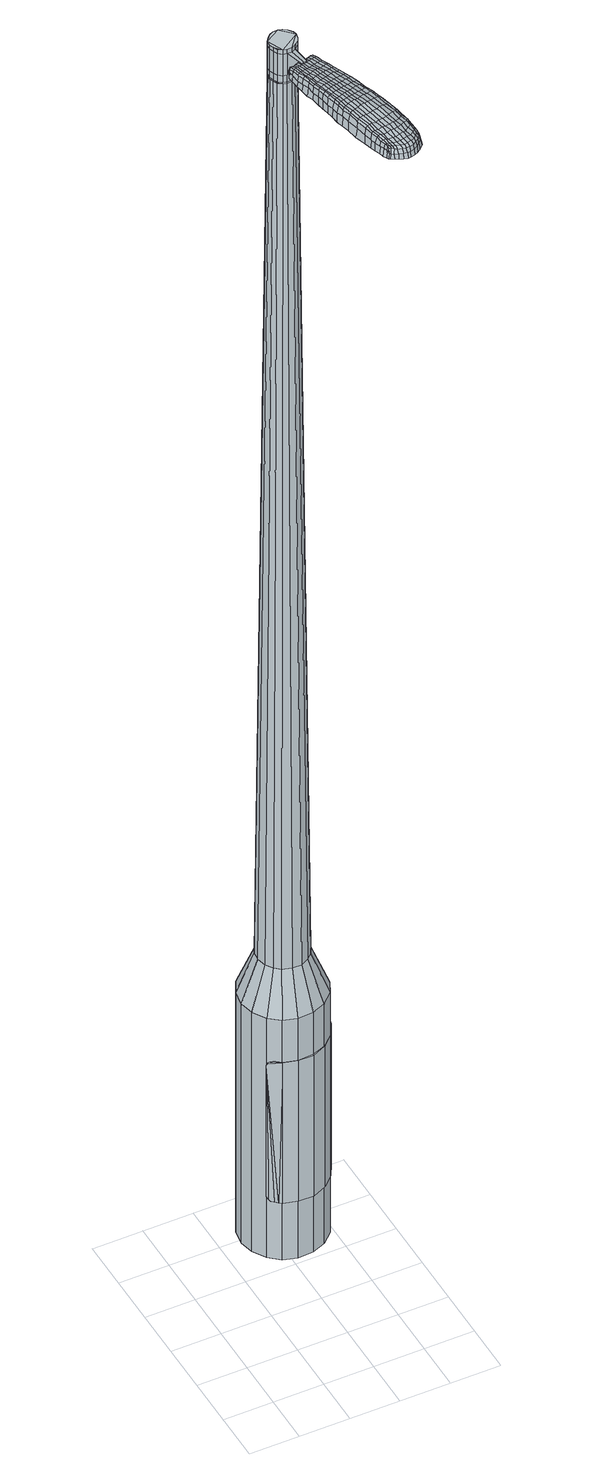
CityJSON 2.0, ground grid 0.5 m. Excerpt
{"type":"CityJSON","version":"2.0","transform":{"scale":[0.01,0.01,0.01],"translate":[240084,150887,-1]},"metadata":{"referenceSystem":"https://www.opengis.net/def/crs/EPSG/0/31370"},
"CityObjects":{
"object1":{"type":"GenericCityObject","attributes":{"cluster":831,"mean_distance_to_centroid":0.199,"new_centroid_x":240085.1,"new_centroid_y":150888.99,"mean_distance_to_camera":5.12,"H1":41.56,"H2":15.5,"Z_final":111.95,"cluster2":-1,"proj_x":240078.61,"proj_y":150890.41,"id_line":88911,"bearing_l":12.31,"distance":6.65,"orientation":"right","G_obj":282.31},"geometry":[{"type":"MultiSurface","lod":"2","boundaries":[[[0,1,2,3]],[[1,4,5,2]],[[4,6,7,5]],[[6,8,9,7]],[[8,10,11,9]],[[10,12,13,11]],[[12,14,15,13]],[[14,16,17,15]],[[16,18,19,17]],[[18,20,21,19]],[[20,22,23,21]],[[22,24,25,23]],[[24,26,27,25]],[[26,28,29,27]],[[28,30,31,29]],[[30,32,33,31]],[[32,34,35,33]],[[34,0,3,35]],[[36,37,38,39]],[[38,40,41,42]],[[41,43,42]],[[42,44,45,46]],[[45,47,46]],[[46,48,49,50]],[[49,51,50]],[[42,46,50,38]],[[50,52,39,38]],[[53,36,39]],[[2,5,7,35]],[[7,9,11,15]],[[11,13,15]],[[15,17,19,23]],[[19,21,23]],[[23,25,27,31]],[[27,29,31]],[[15,23,31,7]],[[31,33,35,7]],[[3,2,35]],[[1,0,54,55]],[[0,34,56,54]],[[34,32,57,56]],[[32,30,58,57]],[[30,28,59,58]],[[28,26,60,59]],[[26,24,61,60]],[[24,22,62,61]],[[22,20,63,62]],[[20,18,64,63]],[[18,16,65,64]],[[16,14,66,65]],[[14,12,67,66]],[[12,10,68,67]],[[10,8,69,68]],[[8,6,70,69]],[[6,4,71,70]],[[4,1,55,71]],[[55,54,72,73]],[[54,56,74,72]],[[56,57,75,74]],[[57,58,76,75]],[[58,59,77,76]],[[59,60,78,77]],[[60,61,79,78]],[[61,62,80,79]],[[62,63,81,80]],[[63,64,82,81]],[[64,65,83,82]],[[65,66,84,83]],[[66,67,85,84]],[[67,68,86,85]],[[68,69,87,86]],[[69,70,88,87]],[[70,71,89,88]],[[71,55,73,89]],[[72,90,91,73]],[[74,92,90,72]],[[93,94,92,74]],[[95,96,94,93]],[[97,98,96,95]],[[99,100,98,97]],[[79,101,100,99]],[[102,103,101,79]],[[81,104,103,102]],[[82,105,104,81]],[[83,106,105,82]],[[84,107,106,83]],[[108,109,107,84]],[[86,110,109,108]],[[87,111,110,86]],[[112,113,111,87]],[[114,115,113,112]],[[73,91,115,114]],[[116,117,118,119]],[[120,116,119,121]],[[122,120,121,123]],[[124,122,123,125]],[[126,124,125,127]],[[128,126,127,129]],[[130,128,129,131]],[[132,130,131,133]],[[134,132,133,135]],[[136,134,135,137]],[[138,136,137,139]],[[140,138,139,141]],[[142,140,141,143]],[[144,142,143,145]],[[146,144,145,147]],[[148,146,147,149]],[[75,93,74]],[[75,76,95,93]],[[76,77,97,95]],[[77,78,99,97]],[[78,79,99]],[[80,102,79]],[[80,81,102]],[[85,108,84]],[[85,86,108]],[[88,112,87]],[[88,89,114,112]],[[89,73,114]],[[150,115,91]],[[150,151,113,115]],[[151,111,113]],[[152,109,110]],[[152,107,109]],[[153,103,104]],[[153,101,103]],[[154,100,101]],[[154,155,98,100]],[[155,156,96,98]],[[156,157,94,96]],[[157,92,94]],[[39,52,148,158]],[[91,90,159,149]],[[53,39,158,117]],[[90,92,118,159]],[[36,53,117,116]],[[92,157,119,118]],[[37,36,116,120]],[[157,156,121,119]],[[38,37,120,122]],[[156,155,123,121]],[[40,38,122,124]],[[155,154,125,123]],[[41,40,124,126]],[[154,101,127,125]],[[43,41,126,128]],[[101,153,129,127]],[[42,43,128,130]],[[153,104,131,129]],[[44,42,130,132]],[[104,105,133,131]],[[45,44,132,134]],[[105,106,135,133]],[[47,45,134,136]],[[106,107,137,135]],[[46,47,136,138]],[[107,152,139,137]],[[48,46,138,140]],[[152,110,141,139]],[[49,48,140,142]],[[110,111,143,141]],[[51,49,142,144]],[[111,151,145,143]],[[50,51,144,146]],[[151,150,147,145]],[[52,50,146,148]],[[150,91,149,147]],[[148,149,160,161]],[[149,159,162,160]],[[159,118,163,162]],[[118,117,164,163]],[[117,158,165,164]],[[158,148,161,165]],[[166,167,168,169]],[[170,166,169,171]],[[166,170,172,173]],[[167,166,173,174]],[[175,176,177,178]],[[179,175,178,180]],[[175,179,181,182]],[[176,175,182,183]],[[184,185,186,187]],[[188,184,187,189]],[[184,188,190,191]],[[185,184,191,192]],[[193,194,195,196]],[[197,193,196,198]],[[193,197,199,200]],[[194,193,200,201]],[[202,203,204,205]],[[206,202,205,207]],[[202,206,208,209]],[[203,202,209,210]],[[211,212,213,214]],[[215,211,214,216]],[[211,215,217,218]],[[212,211,218,219]],[[220,221,222,223]],[[212,220,223,213]],[[220,212,219,224]],[[221,220,224,225]],[[226,227,228,229]],[[221,226,229,222]],[[226,221,225,230]],[[227,226,230,231]],[[232,170,171,233]],[[227,232,233,228]],[[232,227,231,234]],[[170,232,234,172]],[[235,236,237,238]],[[239,235,238,240]],[[235,239,241,242]],[[236,235,242,243]],[[244,245,246,247]],[[236,244,247,237]],[[244,236,243,248]],[[245,244,248,249]],[[250,251,252,253]],[[245,250,253,246]],[[250,245,249,254]],[[251,250,254,255]],[[256,257,258,259]],[[251,256,259,252]],[[256,251,255,260]],[[257,256,260,261]],[[262,167,174,263]],[[257,262,263,258]],[[262,257,261,264]],[[167,262,264,168]],[[265,266,267,268]],[[269,265,268,270]],[[265,269,271,272]],[[266,265,272,273]],[[274,275,276,277]],[[266,274,277,267]],[[274,266,273,278]],[[275,274,278,279]],[[280,281,282,283]],[[275,280,283,276]],[[280,275,279,284]],[[281,280,284,285]],[[286,179,180,287]],[[281,286,287,282]],[[286,281,285,288]],[[179,286,288,181]],[[289,290,291,292]],[[293,289,292,294]],[[289,293,295,296]],[[290,289,296,297]],[[298,299,300,301]],[[290,298,301,291]],[[298,290,297,302]],[[299,298,302,303]],[[304,305,306,307]],[[299,304,307,300]],[[304,299,303,308]],[[305,304,308,309]],[[310,311,312,313]],[[305,310,313,306]],[[310,305,309,314]],[[311,310,314,315]],[[316,176,183,317]],[[311,316,317,312]],[[316,311,315,318]],[[176,316,318,177]],[[319,205,204,320]],[[321,319,320,322]],[[319,321,323,324]],[[205,319,324,207]],[[325,321,322,326]],[[327,325,326,328]],[[325,327,329,330]],[[321,325,330,323]],[[331,327,328,332]],[[333,331,332,334]],[[331,333,335,336]],[[327,331,336,329]],[[337,333,334,338]],[[339,337,338,340]],[[337,339,341,342]],[[333,337,342,335]],[[343,339,340,344]],[[194,343,344,195]],[[343,194,201,345]],[[339,343,345,341]],[[346,347,192,191]],[[348,346,191,190]],[[346,348,349,350]],[[347,346,350,351]],[[352,353,351,350]],[[354,352,350,349]],[[352,354,355,356]],[[353,352,356,357]],[[358,359,357,356]],[[360,358,356,355]],[[358,360,361,362]],[[359,358,362,363]],[[364,365,363,362]],[[366,364,362,361]],[[364,366,199,197]],[[365,364,197,198]],[[367,368,369,370]],[[269,367,370,271]],[[367,269,270,371]],[[368,367,371,372]],[[373,188,189,374]],[[368,373,374,369]],[[373,368,372,375]],[[188,373,375,190]],[[376,377,378,379]],[[215,376,379,217]],[[376,215,216,380]],[[377,376,380,381]],[[382,383,384,385]],[[377,382,385,378]],[[382,377,381,386]],[[383,382,386,387]],[[388,185,192,389]],[[383,388,389,384]],[[388,383,387,390]],[[185,388,390,186]],[[391,392,393,394]],[[173,391,394,174]],[[391,173,172,395]],[[392,391,395,396]],[[397,398,399,400]],[[392,397,400,393]],[[397,392,396,401]],[[398,397,401,402]],[[403,196,195,404]],[[398,403,404,399]],[[403,398,402,405]],[[196,403,405,198]],[[406,407,408,409]],[[178,406,409,180]],[[406,178,177,410]],[[407,406,410,411]],[[412,200,199,413]],[[407,412,413,408]],[[412,407,411,414]],[[200,412,414,201]],[[415,416,417,418]],[[293,415,418,295]],[[415,293,294,419]],[[416,415,419,420]],[[421,206,207,422]],[[416,421,422,417]],[[421,416,420,423]],[[206,421,423,208]],[[424,425,426,427]],[[239,424,427,241]],[[424,239,240,428]],[[425,424,428,429]],[[430,431,432,433]],[[425,430,433,426]],[[430,425,429,434]],[[431,430,434,435]],[[436,203,210,437]],[[431,436,437,432]],[[436,431,435,438]],[[203,436,438,204]],[[439,440,429,428]],[[238,439,428,240]],[[439,238,237,441]],[[440,439,441,442]],[[443,444,435,434]],[[440,443,434,429]],[[443,440,442,445]],[[444,443,445,446]],[[447,320,204,438]],[[444,447,438,435]],[[447,444,446,448]],[[320,447,448,322]],[[449,450,451,452]],[[296,449,452,297]],[[449,296,295,418]],[[450,449,418,417]],[[453,324,323,454]],[[450,453,454,451]],[[453,450,417,422]],[[324,453,422,207]],[[455,456,442,441]],[[247,455,441,237]],[[455,247,246,457]],[[456,455,457,458]],[[459,460,446,445]],[[456,459,445,442]],[[459,456,458,461]],[[460,459,461,462]],[[463,326,322,448]],[[460,463,448,446]],[[463,460,462,464]],[[326,463,464,328]],[[465,466,467,468]],[[302,465,468,303]],[[465,302,297,452]],[[466,465,452,451]],[[469,330,329,470]],[[466,469,470,467]],[[469,466,451,454]],[[330,469,454,323]],[[471,472,458,457]],[[253,471,457,246]],[[471,253,252,473]],[[472,471,473,474]],[[475,476,462,461]],[[472,475,461,458]],[[475,472,474,477]],[[476,475,477,478]],[[479,332,328,464]],[[476,479,464,462]],[[479,476,478,480]],[[332,479,480,334]],[[481,482,483,484]],[[308,481,484,309]],[[481,308,303,468]],[[482,481,468,467]],[[485,336,335,486]],[[482,485,486,483]],[[485,482,467,470]],[[336,485,470,329]],[[487,488,474,473]],[[259,487,473,252]],[[487,259,258,489]],[[488,487,489,490]],[[491,492,478,477]],[[488,491,477,474]],[[491,488,490,493]],[[492,491,493,494]],[[495,338,334,480]],[[492,495,480,478]],[[495,492,494,496]],[[338,495,496,340]],[[497,498,499,500]],[[314,497,500,315]],[[497,314,309,484]],[[498,497,484,483]],[[501,342,341,502]],[[498,501,502,499]],[[501,498,483,486]],[[342,501,486,335]],[[503,504,490,489]],[[263,503,489,258]],[[503,263,174,394]],[[504,503,394,393]],[[505,506,494,493]],[[504,505,493,490]],[[505,504,393,400]],[[506,505,400,399]],[[507,344,340,496]],[[506,507,496,494]],[[507,506,399,404]],[[344,507,404,195]],[[508,509,411,410]],[[318,508,410,177]],[[508,318,315,500]],[[509,508,500,499]],[[510,345,201,414]],[[509,510,414,411]],[[510,509,499,502]],[[345,510,502,341]],[[511,512,372,371]],[[268,511,371,270]],[[511,268,267,513]],[[512,511,513,514]],[[515,348,190,375]],[[512,515,375,372]],[[515,512,514,516]],[[348,515,516,349]],[[517,518,519,520]],[[218,517,520,219]],[[517,218,217,379]],[[518,517,379,378]],[[521,522,523,524]],[[518,521,524,519]],[[521,518,378,385]],[[522,521,385,384]],[[525,347,351,526]],[[522,525,526,523]],[[525,522,384,389]],[[347,525,389,192]],[[527,528,514,513]],[[277,527,513,267]],[[527,277,276,529]],[[528,527,529,530]],[[531,354,349,516]],[[528,531,516,514]],[[531,528,530,532]],[[354,531,532,355]],[[533,534,535,536]],[[224,533,536,225]],[[533,224,219,520]],[[534,533,520,519]],[[537,538,539,540]],[[534,537,540,535]],[[537,534,519,524]],[[538,537,524,523]],[[541,353,357,542]],[[538,541,542,539]],[[541,538,523,526]],[[353,541,526,351]],[[543,544,530,529]],[[283,543,529,276]],[[543,283,282,545]],[[544,543,545,546]],[[547,360,355,532]],[[544,547,532,530]],[[547,544,546,548]],[[360,547,548,361]],[[549,550,551,552]],[[230,549,552,231]],[[549,230,225,536]],[[550,549,536,535]],[[553,554,555,556]],[[550,553,556,551]],[[553,550,535,540]],[[554,553,540,539]],[[557,359,363,558]],[[554,557,558,555]],[[557,554,539,542]],[[359,557,542,357]],[[559,560,546,545]],[[287,559,545,282]],[[559,287,180,409]],[[560,559,409,408]],[[561,366,361,548]],[[560,561,548,546]],[[561,560,408,413]],[[366,561,413,199]],[[562,563,396,395]],[[234,562,395,172]],[[562,234,231,552]],[[563,562,552,551]],[[564,565,402,401]],[[563,564,401,396]],[[564,563,551,556]],[[565,564,556,555]],[[566,365,198,405]],[[565,566,405,402]],[[566,565,555,558]],[[365,566,558,363]],[[567,568,569,570]],[[570,569,571,572]],[[573,571,569,574]],[[574,569,568,575]],[[576,577,578,579]],[[579,578,580,581]],[[582,580,578,583]],[[583,578,577,584]],[[585,586,587,588]],[[588,587,589,590]],[[591,589,587,592]],[[592,587,586,593]],[[594,595,596,597]],[[597,596,598,599]],[[600,598,596,601]],[[601,596,595,602]],[[603,604,605,606]],[[606,605,607,608]],[[609,607,605,610]],[[610,605,604,611]],[[612,613,614,615]],[[615,614,616,617]],[[618,616,614,619]],[[619,614,613,620]],[[621,622,623,624]],[[624,623,613,612]],[[620,613,623,625]],[[625,623,622,626]],[[627,628,629,630]],[[630,629,622,621]],[[626,622,629,631]],[[631,629,628,632]],[[572,571,633,634]],[[634,633,628,627]],[[632,628,633,635]],[[635,633,571,573]],[[636,637,638,639]],[[639,638,640,641]],[[642,640,638,643]],[[643,638,637,644]],[[645,646,647,648]],[[648,647,637,636]],[[644,637,647,649]],[[649,647,646,650]],[[651,652,653,654]],[[654,653,646,645]],[[650,646,653,655]],[[655,653,652,656]],[[657,658,659,660]],[[660,659,652,651]],[[656,652,659,661]],[[661,659,658,662]],[[575,568,663,664]],[[664,663,658,657]],[[662,658,663,665]],[[665,663,568,567]],[[666,667,668,669]],[[669,668,670,671]],[[672,670,668,673]],[[673,668,667,674]],[[675,676,677,678]],[[678,677,667,666]],[[674,667,677,679]],[[679,677,676,680]],[[681,682,683,684]],[[684,683,676,675]],[[680,676,683,685]],[[685,683,682,686]],[[581,580,687,688]],[[688,687,682,681]],[[686,682,687,689]],[[689,687,580,582]],[[690,691,692,693]],[[693,692,694,695]],[[696,694,692,697]],[[697,692,691,698]],[[699,700,701,702]],[[702,701,691,690]],[[698,691,701,703]],[[703,701,700,704]],[[705,706,707,708]],[[708,707,700,699]],[[704,700,707,709]],[[709,707,706,710]],[[711,712,713,714]],[[714,713,706,705]],[[710,706,713,715]],[[715,713,712,716]],[[584,577,717,718]],[[718,717,712,711]],[[716,712,717,719]],[[719,717,577,576]],[[603,606,720,721]],[[721,720,722,723]],[[724,722,720,725]],[[725,720,606,608]],[[723,722,726,727]],[[727,726,728,729]],[[730,728,726,731]],[[731,726,722,724]],[[729,728,732,733]],[[733,732,734,735]],[[736,734,732,737]],[[737,732,728,730]],[[735,734,738,739]],[[739,738,740,741]],[[742,740,738,743]],[[743,738,734,736]],[[741,740,744,745]],[[745,744,595,594]],[[602,595,744,746]],[[746,744,740,742]],[[593,747,748,592]],[[592,748,749,591]],[[750,749,748,751]],[[751,748,747,752]],[[752,753,754,751]],[[751,754,755,750]],[[756,755,754,757]],[[757,754,753,758]],[[758,759,760,757]],[[757,760,761,756]],[[762,761,760,763]],[[763,760,759,764]],[[764,765,766,763]],[[763,766,767,762]],[[600,767,766,598]],[[598,766,765,599]],[[768,769,770,771]],[[771,770,670,672]],[[671,670,770,772]],[[772,770,769,773]],[[590,589,774,775]],[[775,774,769,768]],[[773,769,774,776]],[[776,774,589,591]],[[777,778,779,780]],[[780,779,616,618]],[[617,616,779,781]],[[781,779,778,782]],[[783,784,785,786]],[[786,785,778,777]],[[782,778,785,787]],[[787,785,784,788]],[[593,586,789,790]],[[790,789,784,783]],[[788,784,789,791]],[[791,789,586,585]],[[792,793,794,795]],[[795,794,574,575]],[[573,574,794,796]],[[796,794,793,797]],[[798,799,800,801]],[[801,800,793,792]],[[797,793,800,802]],[[802,800,799,803]],[[594,597,804,805]],[[805,804,799,798]],[[803,799,804,806]],[[806,804,597,599]],[[807,808,809,810]],[[810,809,579,581]],[[576,579,809,811]],[[811,809,808,812]],[[600,601,813,814]],[[814,813,808,807]],[[812,808,813,815]],[[815,813,601,602]],[[816,817,818]],[[818,817,694,696]],[[694,817,695]],[[695,817,816,819]],[[608,607,820,821]],[[821,820,816,818]],[[819,816,820,822]],[[822,820,607,609]],[[823,824,825]],[[825,824,640,642]],[[641,640,824,826]],[[826,824,827]],[[828,829,830,831]],[[831,830,824,823]],[[827,824,830,832]],[[832,830,829,833]],[[611,604,834,835]],[[835,834,829,828]],[[833,829,834,836]],[[836,834,604,603]],[[827,837,838,826]],[[826,838,639,641]],[[636,639,838,839]],[[838,837,839]],[[833,840,841,832]],[[832,841,837,827]],[[839,837,841,842]],[[842,841,840,843]],[[603,721,844,836]],[[836,844,840,833]],[[843,840,844,845]],[[845,844,721,723]],[[846,847,848,849]],[[849,848,697,698]],[[696,697,848,818]],[[848,847,818]],[[724,725,850,851]],[[851,850,847,846]],[[818,847,850,821]],[[821,850,725,608]],[[852,853,839]],[[839,853,648,636]],[[645,648,853,854]],[[854,853,852,855]],[[843,856,857,842]],[[842,857,852,839]],[[855,852,857,858]],[[858,857,856,859]],[[723,727,860,845]],[[845,860,856,843]],[[859,856,860,861]],[[861,860,727,729]],[[862,863,864,865]],[[865,864,703,704]],[[698,703,864,849]],[[849,864,863,846]],[[730,731,866,867]],[[867,866,863,862]],[[846,863,866,851]],[[851,866,731,724]],[[855,868,869,854]],[[854,869,654,645]],[[651,654,869,870]],[[870,869,868,871]],[[859,872,873,858]],[[858,873,868,855]],[[871,868,873,874]],[[874,873,872,875]],[[729,733,876,861]],[[861,876,872,859]],[[875,872,876,877]],[[877,876,733,735]],[[878,879,880,881]],[[881,880,709,710]],[[704,709,880,865]],[[865,880,879,862]],[[736,737,882,883]],[[883,882,879,878]],[[862,879,882,867]],[[867,882,737,730]],[[871,884,885,870]],[[870,885,660,651]],[[657,660,885,886]],[[886,885,884,887]],[[875,888,889,874]],[[874,889,884,871]],[[887,884,889,890]],[[890,889,888,891]],[[735,739,892,877]],[[877,892,888,875]],[[891,888,892,893]],[[893,892,739,741]],[[894,895,896,897]],[[897,896,715,716]],[[710,715,896,881]],[[881,896,895,878]],[[742,743,898,899]],[[899,898,895,894]],[[878,895,898,883]],[[883,898,743,736]],[[887,900,901,886]],[[886,901,664,657]],[[575,664,901,795]],[[795,901,900,792]],[[891,902,903,890]],[[890,903,900,887]],[[792,900,903,801]],[[801,903,902,798]],[[741,745,904,893]],[[893,904,902,891]],[[798,902,904,805]],[[805,904,745,594]],[[812,905,906,811]],[[811,906,719,576]],[[716,719,906,897]],[[897,906,905,894]],[[602,746,907,815]],[[815,907,905,812]],[[894,905,907,899]],[[899,907,746,742]],[[773,908,909,772]],[[772,909,669,671]],[[666,669,909,910]],[[910,909,908,911]],[[591,749,912,776]],[[776,912,908,773]],[[911,908,912,913]],[[913,912,749,750]],[[914,915,916,917]],[[917,916,619,620]],[[618,619,916,780]],[[780,916,915,777]],[[918,919,920,921]],[[921,920,915,914]],[[777,915,920,786]],[[786,920,919,783]],[[752,747,922,923]],[[923,922,919,918]],[[783,919,922,790]],[[790,922,747,593]],[[911,924,925,910]],[[910,925,678,666]],[[675,678,925,926]],[[926,925,924,927]],[[750,755,928,913]],[[913,928,924,911]],[[927,924,928,929]],[[929,928,755,756]],[[930,931,932,933]],[[933,932,625,626]],[[620,625,932,917]],[[917,932,931,914]],[[934,935,936,937]],[[937,936,931,930]],[[914,931,936,921]],[[921,936,935,918]],[[758,753,938,939]],[[939,938,935,934]],[[918,935,938,923]],[[923,938,753,752]],[[927,940,941,926]],[[926,941,684,675]],[[681,684,941,942]],[[942,941,940,943]],[[756,761,944,929]],[[929,944,940,927]],[[943,940,944,945]],[[945,944,761,762]],[[946,947,948,949]],[[949,948,631,632]],[[626,631,948,933]],[[933,948,947,930]],[[950,951,952,953]],[[953,952,947,946]],[[930,947,952,937]],[[937,952,951,934]],[[764,759,954,955]],[[955,954,951,950]],[[934,951,954,939]],[[939,954,759,758]],[[943,956,957,942]],[[942,957,688,681]],[[581,688,957,810]],[[810,957,956,807]],[[762,767,958,945]],[[945,958,956,943]],[[807,956,958,814]],[[814,958,767,600]],[[797,959,960,796]],[[796,960,635,573]],[[632,635,960,949]],[[949,960,959,946]],[[803,961,962,802]],[[802,962,959,797]],[[946,959,962,953]],[[953,962,961,950]],[[599,765,963,806]],[[806,963,961,803]],[[950,961,963,955]],[[955,963,765,764]],[[567,570,169,168]],[[570,572,171,169]],[[582,583,182,181]],[[583,584,183,182]],[[585,588,187,186]],[[588,590,189,187]],[[609,610,209,208]],[[610,611,210,209]],[[612,615,214,213]],[[615,617,216,214]],[[621,624,223,222]],[[624,612,213,223]],[[627,630,229,228]],[[630,621,222,229]],[[572,634,233,171]],[[634,627,228,233]],[[642,643,242,241]],[[643,644,243,242]],[[644,649,248,243]],[[649,650,249,248]],[[650,655,254,249]],[[655,656,255,254]],[[656,661,260,255]],[[661,662,261,260]],[[662,665,264,261]],[[665,567,168,264]],[[672,673,272,271]],[[673,674,273,272]],[[674,679,278,273]],[[679,680,279,278]],[[680,685,284,279]],[[685,686,285,284]],[[686,689,288,285]],[[689,582,181,288]],[[690,693,292,291]],[[693,695,294,292]],[[699,702,301,300]],[[702,690,291,301]],[[705,708,307,306]],[[708,699,300,307]],[[711,714,313,312]],[[714,705,306,313]],[[584,718,317,183]],[[718,711,312,317]],[[768,771,370,369]],[[771,672,271,370]],[[590,775,374,189]],[[775,768,369,374]],[[617,781,380,216]],[[781,782,381,380]],[[782,787,386,381]],[[787,788,387,386]],[[788,791,390,387]],[[791,585,186,390]],[[695,419,294]],[[695,819,420,419]],[[819,822,423,420]],[[822,609,208,423]],[[823,825,427,426]],[[825,642,241,427]],[[828,831,433,432]],[[831,823,426,433]],[[611,835,437,210]],[[835,828,432,437]],[[964,965,966,967]],[[968,969,967,966]],[[970,971,972,973]],[[974,975,976,977]],[[965,978,979,966]],[[980,968,966,979]],[[981,970,973,982]],[[983,984,975,974]],[[978,985,986,979]],[[986,987,980,979]],[[988,981,982,989]],[[990,984,983,991]],[[985,992,993,986]],[[993,994,987,986]],[[995,988,989,996]],[[997,990,991,998]],[[999,1000,1001,1002]],[[1003,1004,1000,999]],[[1003,1005,1006,1004]],[[1005,1007,1008,1006]],[[1009,1010,1011,1012]],[[1013,1014,1010,1009]],[[1015,1016,1014,1013]],[[1017,1018,1016,1015]],[[1012,1001,1000,1009]],[[1009,1000,1004,1013]],[[1004,1006,1015,1013]],[[1006,1008,1017,1015]],[[973,972,969,968]],[[982,973,968,980]],[[987,989,982,980]],[[994,996,989,987]],[[974,977,971,970]],[[983,974,970,981]],[[991,983,981,988]],[[998,991,988,995]],[[975,999,1002,976]],[[984,1003,999,975]],[[1005,1003,984,990]],[[1007,1005,990,997]],[[1019,1020,1021,1022]],[[1021,1023,1024,1025]],[[1021,1025,1026,1027]],[[1021,1027,1022]],[[1028,1019,1022,1029]],[[1030,1029,1022,1031]],[[1032,1031,1022]],[[1033,1021,1020,1034]],[[1035,1033,1034,1036]],[[1037,1035,1036,1038]],[[1039,1037,1038,1040]],[[1041,1039,1040,1042]],[[1042,1043,1044,1045]],[[1042,1045,1046,1047]],[[1042,1047,1048,1049]],[[1048,1050,1051,1052]],[[1048,1052,1053,1054]],[[1048,1054,1049]],[[1042,1049,1041]],[[1055,1056,1020,1019]],[[1057,1058,1023,1021]],[[1059,1060,1032,1022]],[[1056,1061,1034,1020]],[[1062,1057,1021,1033]],[[1061,1063,1036,1034]],[[1064,1062,1033,1035]],[[1063,1065,1038,1036]],[[1066,1064,1035,1037]],[[1065,1067,1040,1038]],[[1068,1066,1037,1039]],[[1067,1069,1042,1040]],[[1070,1068,1039,1041]],[[1069,1071,1043,1042]],[[1072,1073,1050,1048]],[[1074,1070,1041,1049]],[[1044,1043,1071,1075]],[[1045,1044,1075,1076]],[[1046,1045,1076,1077]],[[1047,1046,1077,1078]],[[1048,1047,1078,1072]],[[1079,1055,1019,1028]],[[1080,1079,1028,1029]],[[1081,1080,1029,1030]],[[1082,1081,1030,1031]],[[1060,1082,1031,1032]],[[1024,1023,1058,1083]],[[1051,1050,1073,1084]],[[1025,1024,1083,1085]],[[1026,1025,1085,1086]],[[1027,1026,1086,1087]],[[1022,1027,1087,1059]],[[1052,1051,1084,1088]],[[1053,1052,1088,1089]],[[1054,1053,1089,1090]],[[1049,1054,1090,1074]]]}]}
},
"vertices":[
[121,157,384],[106,156,384],[106,156,96],[121,157,96],[92,160,384],[92,160,96],[81,169,384],[81,169,96],[73,182,384],[73,182,96],[70,196,384],[70,196,96],[72,211,384],[72,211,96],[79,224,384],[79,224,96],[90,234,384],[90,234,96],[103,239,384],[103,239,96],[118,240,384],[118,240,96],[132,235,384],[132,235,96],[143,226,384],[143,226,96],[151,214,384],[151,214,96],[154,200,384],[154,200,96],[152,185,384],[152,185,96],[146,172,384],[146,172,96],[135,162,384],[135,162,96],[123,190,1524],[125,194,1524],[126,199,1524],[115,185,1524],[125,203,1524],[122,207,1524],[114,211,1524],[118,210,1524],[109,211,1524],[105,209,1524],[99,202,1524],[102,206,1524],[99,197,1524],[100,193,1524],[106,186,1524],[102,189,1524],[110,185,1524],[119,187,1524],[118,173,429],[109,173,429],[126,177,429],[132,183,429],[136,190,429],[137,199,429],[135,208,429],[131,215,429],[124,220,429],[116,223,429],[107,223,429],[99,219,429],[92,213,429],[88,206,429],[87,197,429],[89,188,429],[94,181,429],[100,176,429],[115,185,1483],[110,185,1483],[119,187,1483],[123,190,1483],[125,194,1483],[126,199,1483],[125,203,1483],[122,207,1483],[118,210,1483],[114,211,1483],[109,211,1483],[105,209,1483],[102,206,1483],[99,202,1483],[99,197,1483],[100,193,1483],[102,189,1483],[106,186,1483],[115,185,1485],[110,185,1485],[119,187,1485],[122,190,1483],[122,190,1485],[124,194,1483],[124,194,1485],[125,198,1483],[125,198,1485],[124,203,1483],[124,203,1485],[122,207,1485],[118,209,1483],[118,209,1485],[114,211,1485],[109,211,1485],[105,209,1485],[102,206,1485],[100,202,1483],[100,202,1485],[99,197,1485],[100,193,1485],[103,189,1483],[103,189,1485],[106,187,1483],[106,187,1485],[123,190,1519],[119,187,1519],[119,187,1493],[123,190,1493],[125,194,1519],[125,194,1493],[126,199,1519],[126,199,1493],[125,203,1519],[125,203,1493],[122,207,1519],[122,207,1493],[118,210,1519],[118,210,1493],[114,211,1519],[114,211,1493],[109,211,1519],[109,211,1493],[105,209,1519],[105,209,1493],[102,206,1519],[102,206,1493],[99,202,1519],[99,202,1493],[99,197,1519],[99,197,1493],[100,193,1519],[100,193,1493],[102,189,1519],[102,189,1493],[106,186,1519],[106,186,1493],[110,185,1519],[110,185,1493],[106,186,1485],[102,189,1485],[99,202,1485],[118,210,1485],[125,203,1485],[126,199,1485],[125,194,1485],[123,190,1485],[115,185,1519],[115,185,1493],[116,166,1513],[116,166,1518],[119,167,1513],[122,167,1513],[122,167,1518],[119,167,1518],[116,90,1519],[114,97,1518],[113,95,1509],[114,88,1510],[117,82,1519],[116,80,1510],[119,83,1526],[117,91,1525],[116,98,1525],[153,98,1519],[152,105,1518],[150,106,1525],[152,99,1525],[155,90,1519],[154,90,1526],[157,89,1510],[155,97,1510],[153,104,1509],[152,23,1519],[148,22,1519],[148,21,1513],[152,22,1513],[156,25,1519],[156,24,1513],[155,26,1524],[152,24,1524],[148,23,1524],[136,95,1530],[134,102,1529],[131,101,1529],[133,94,1530],[138,86,1531],[135,85,1531],[142,87,1530],[140,96,1530],[138,103,1529],[119,174,1512],[116,173,1512],[116,172,1517],[119,173,1517],[122,174,1512],[122,173,1517],[122,174,1506],[119,173,1506],[116,172,1506],[130,32,1519],[129,36,1519],[127,34,1512],[129,31,1512],[131,30,1518],[130,29,1512],[131,31,1522],[131,33,1523],[130,36,1524],[127,40,1519],[125,46,1519],[124,44,1512],[126,39,1512],[128,41,1524],[127,46,1525],[124,51,1519],[122,59,1519],[121,57,1511],[123,50,1511],[125,52,1526],[123,60,1526],[120,70,1519],[118,69,1510],[121,71,1526],[104,163,1513],[105,155,1513],[106,156,1518],[105,164,1517],[104,169,1512],[104,168,1516],[103,168,1506],[103,162,1507],[104,154,1507],[106,148,1514],[108,141,1515],[109,142,1520],[107,149,1519],[105,147,1507],[106,139,1507],[109,133,1515],[110,126,1516],[111,127,1522],[110,134,1521],[108,132,1508],[109,124,1508],[111,119,1517],[112,111,1517],[113,113,1524],[112,120,1523],[110,117,1508],[111,110,1509],[113,104,1518],[115,105,1524],[112,103,1509],[165,39,1519],[164,43,1519],[163,43,1524],[163,39,1523],[165,37,1518],[164,37,1522],[166,36,1512],[166,39,1512],[166,42,1512],[164,47,1519],[163,53,1519],[162,53,1525],[163,48,1524],[165,47,1512],[165,52,1512],[162,59,1519],[161,67,1519],[159,67,1526],[161,59,1526],[164,58,1511],[162,66,1511],[158,78,1519],[157,79,1526],[160,77,1510],[134,169,1513],[136,162,1513],[137,161,1507],[135,169,1507],[132,175,1512],[133,174,1506],[131,174,1516],[133,170,1517],[134,162,1518],[138,155,1514],[140,148,1515],[141,147,1507],[139,154,1507],[136,155,1519],[138,148,1520],[142,140,1515],[144,133,1516],[146,132,1508],[143,139,1508],[140,141,1521],[142,134,1522],[146,126,1517],[148,119,1517],[150,118,1509],[148,125,1508],[144,127,1523],[146,119,1524],[150,112,1518],[151,111,1509],[148,112,1524],[120,167,1519],[117,167,1519],[122,160,1520],[119,159,1520],[124,161,1520],[123,168,1519],[123,153,1522],[121,152,1522],[125,145,1523],[122,145,1523],[128,146,1523],[126,153,1521],[126,138,1524],[124,138,1524],[128,131,1525],[125,130,1525],[131,132,1525],[130,139,1524],[130,124,1526],[127,123,1526],[131,117,1527],[128,116,1527],[135,117,1527],[133,124,1526],[133,109,1528],[130,109,1528],[136,110,1528],[151,27,1527],[147,26,1527],[155,29,1526],[154,33,1527],[150,32,1528],[146,31,1528],[149,38,1529],[145,37,1529],[152,39,1528],[151,46,1530],[147,45,1530],[143,44,1530],[146,52,1531],[142,51,1531],[149,53,1530],[147,62,1531],[144,61,1531],[140,60,1531],[141,73,1531],[137,73,1531],[145,75,1531],[164,35,1518],[163,32,1519],[164,31,1513],[165,34,1513],[163,36,1523],[162,33,1523],[159,28,1519],[160,27,1513],[159,29,1524],[132,28,1518],[134,27,1518],[135,28,1523],[133,30,1523],[131,27,1513],[134,26,1513],[137,24,1519],[141,23,1519],[141,24,1524],[137,26,1523],[137,24,1513],[141,22,1513],[145,22,1519],[144,23,1524],[145,21,1513],[118,92,1528],[120,92,1528],[119,99,1528],[117,99,1527],[120,83,1528],[122,83,1529],[123,93,1529],[126,93,1530],[125,100,1529],[122,100,1528],[125,84,1529],[128,84,1530],[130,94,1530],[128,101,1529],[131,85,1531],[150,99,1528],[148,98,1529],[150,89,1529],[152,90,1528],[148,105,1527],[146,105,1528],[144,97,1529],[146,88,1530],[142,104,1528],[130,176,1512],[128,176,1512],[128,175,1517],[130,175,1517],[131,176,1506],[129,175,1506],[125,175,1512],[125,174,1517],[126,174,1506],[104,171,1512],[106,171,1512],[105,170,1506],[104,170,1506],[105,170,1517],[107,170,1517],[108,172,1512],[111,172,1512],[111,171,1506],[108,171,1506],[109,170,1517],[111,171,1517],[113,173,1512],[113,172,1506],[114,172,1517],[106,164,1519],[108,165,1519],[107,157,1520],[109,157,1520],[110,165,1519],[112,166,1519],[111,158,1520],[114,158,1520],[115,166,1519],[116,159,1520],[131,170,1519],[129,169,1519],[131,162,1520],[133,162,1520],[126,169,1519],[128,161,1520],[109,150,1521],[110,150,1521],[110,142,1522],[112,143,1522],[113,150,1521],[115,151,1521],[114,143,1522],[117,144,1523],[118,152,1522],[119,144,1523],[135,155,1521],[133,155,1521],[135,148,1522],[137,148,1522],[130,154,1521],[132,147,1522],[111,135,1523],[113,135,1523],[112,128,1524],[114,128,1524],[115,136,1523],[118,136,1524],[117,129,1525],[120,129,1525],[121,137,1524],[122,130,1525],[139,141,1523],[137,140,1523],[139,133,1524],[141,134,1524],[133,140,1524],[135,132,1525],[114,120,1525],[115,121,1525],[115,113,1526],[117,114,1526],[118,121,1526],[121,122,1526],[119,114,1527],[122,115,1527],[124,123,1526],[125,115,1527],[143,127,1525],[141,126,1525],[142,119,1526],[145,119,1526],[137,125,1526],[139,118,1527],[116,106,1527],[118,106,1527],[121,107,1527],[124,107,1528],[127,108,1528],[146,112,1527],[144,112,1527],[140,111,1528],[163,38,1525],[161,35,1525],[162,42,1526],[161,39,1526],[158,32,1526],[158,36,1527],[132,32,1525],[134,30,1525],[133,34,1526],[131,35,1525],[137,29,1525],[140,27,1526],[139,31,1527],[136,32,1526],[144,26,1526],[143,31,1527],[161,47,1526],[160,45,1527],[161,53,1527],[159,51,1528],[156,42,1528],[155,49,1529],[130,40,1526],[132,39,1527],[130,45,1528],[128,46,1527],[134,38,1527],[138,37,1528],[136,44,1529],[133,44,1528],[141,37,1528],[140,44,1530],[159,59,1528],[157,57,1529],[158,67,1528],[156,66,1529],[154,55,1529],[152,64,1530],[126,52,1528],[128,52,1528],[127,60,1529],[125,60,1528],[131,51,1529],[135,51,1530],[133,59,1530],[129,60,1530],[138,51,1530],[136,60,1531],[155,78,1529],[153,77,1529],[149,76,1530],[122,72,1528],[124,72,1529],[127,72,1530],[130,72,1530],[134,72,1531],[115,96,1509],[116,97,1518],[118,90,1518],[116,89,1509],[119,82,1519],[118,80,1510],[120,83,1525],[119,92,1525],[118,99,1525],[148,105,1525],[150,104,1518],[151,97,1518],[150,98,1525],[154,89,1519],[152,90,1525],[155,88,1510],[153,97,1509],[151,103,1509],[148,23,1513],[148,24,1519],[151,25,1519],[151,24,1513],[154,26,1519],[155,26,1513],[154,28,1524],[151,26,1524],[148,26,1524],[131,101,1528],[134,102,1528],[136,95,1529],[133,94,1529],[138,86,1529],[135,85,1529],[141,87,1529],[139,95,1529],[138,102,1528],[117,170,1516],[116,171,1512],[119,172,1512],[119,171,1516],[122,172,1512],[122,171,1516],[123,171,1506],[119,171,1506],[117,170,1506],[129,35,1512],[130,36,1519],[131,33,1518],[130,32,1512],[132,31,1518],[131,30,1512],[133,32,1522],[133,34,1523],[132,37,1523],[126,45,1512],[127,46,1519],[129,41,1519],[128,39,1512],[130,42,1524],[128,47,1525],[123,58,1511],[124,59,1519],[126,52,1519],[125,50,1511],[127,53,1525],[125,60,1526],[122,70,1519],[120,69,1510],[123,72,1526],[108,157,1518],[107,156,1513],[106,163,1513],[107,164,1517],[106,168,1512],[106,167,1515],[105,167,1506],[105,162,1506],[106,155,1507],[111,142,1520],[110,141,1514],[108,148,1514],[109,149,1519],[107,147,1507],[108,140,1507],[113,127,1522],[112,126,1516],[111,133,1515],[112,134,1521],[110,132,1508],[111,125,1508],[115,113,1523],[114,112,1517],[113,119,1516],[114,120,1522],[112,117,1508],[113,110,1508],[115,104,1517],[117,106,1524],[114,103,1509],[161,43,1523],[162,43,1519],[163,39,1518],[162,39,1523],[163,37,1518],[162,38,1522],[164,37,1512],[164,39,1512],[164,42,1512],[160,53,1525],[161,53,1519],[162,47,1519],[161,48,1524],[163,47,1512],[163,52,1512],[157,67,1526],[159,66,1519],[160,59,1519],[159,59,1525],[162,58,1511],[160,66,1511],[156,78,1519],[155,78,1526],[158,77,1510],[135,161,1507],[134,161,1513],[132,169,1513],[133,168,1506],[130,173,1512],[131,173,1506],[130,172,1515],[131,169,1517],[133,162,1518],[139,146,1507],[138,147,1514],[136,154,1514],[137,153,1507],[135,155,1519],[137,147,1520],[144,132,1508],[142,133,1516],[140,140,1515],[142,139,1508],[139,140,1521],[140,133,1522],[148,117,1508],[146,118,1517],[144,125,1516],[146,125,1508],[142,126,1522],[144,119,1523],[148,111,1517],[150,110,1509],[146,112,1524],[120,166,1518],[118,166,1518],[122,159,1519],[119,159,1519],[125,160,1519],[123,167,1518],[123,152,1520],[121,152,1520],[125,145,1521],[122,144,1521],[128,146,1521],[126,153,1520],[126,138,1523],[124,137,1523],[128,130,1524],[125,130,1524],[131,131,1524],[130,138,1523],[130,123,1525],[127,123,1525],[131,116,1526],[128,115,1526],[135,117,1526],[133,124,1525],[133,109,1527],[130,108,1527],[136,110,1527],[147,28,1526],[150,28,1526],[154,30,1525],[153,34,1526],[150,32,1526],[146,32,1526],[145,38,1528],[148,38,1528],[152,40,1527],[150,47,1528],[147,45,1529],[143,45,1529],[142,52,1530],[145,52,1530],[149,54,1529],[147,62,1530],[143,61,1530],[140,60,1530],[137,73,1530],[141,73,1530],[144,74,1530],[162,33,1513],[161,33,1518],[162,36,1518],[164,35,1512],[161,37,1523],[160,34,1523],[158,30,1519],[159,29,1513],[157,31,1523],[136,30,1523],[135,28,1518],[134,30,1518],[134,31,1523],[133,29,1512],[135,27,1512],[141,26,1523],[141,25,1519],[138,26,1519],[138,28,1523],[138,26,1513],[141,24,1513],[145,24,1519],[144,26,1524],[145,23,1513],[120,99,1527],[121,92,1527],[120,92,1527],[119,99,1526],[121,83,1527],[123,83,1528],[125,100,1528],[127,93,1528],[124,92,1528],[122,99,1527],[125,84,1528],[128,84,1529],[130,93,1529],[128,100,1528],[132,85,1529],[149,89,1528],[147,98,1527],[149,98,1527],[151,90,1527],[147,105,1526],[146,104,1527],[144,96,1528],[146,88,1528],[142,103,1527],[129,174,1512],[130,174,1512],[129,173,1516],[130,173,1506],[126,173,1512],[125,172,1516],[126,172,1506],[106,168,1506],[106,169,1512],[105,168,1506],[106,168,1516],[107,168,1516],[111,169,1506],[111,170,1512],[109,169,1512],[108,168,1506],[109,169,1516],[112,169,1516],[114,170,1512],[114,170,1506],[114,170,1516],[108,164,1518],[107,164,1518],[109,157,1519],[113,165,1518],[110,164,1518],[112,157,1519],[114,158,1519],[115,165,1518],[117,158,1519],[131,161,1519],[129,168,1518],[130,169,1518],[132,162,1519],[126,168,1518],[128,161,1519],[111,149,1520],[110,149,1520],[111,142,1521],[112,142,1521],[116,151,1520],[113,150,1520],[114,143,1521],[117,143,1521],[118,151,1520],[120,144,1521],[135,147,1521],[133,154,1520],[134,154,1520],[136,147,1521],[130,154,1520],[132,146,1521],[113,135,1522],[112,135,1522],[114,127,1523],[115,128,1523],[118,136,1522],[116,135,1522],[117,128,1523],[120,129,1524],[121,136,1523],[123,129,1524],[138,133,1523],[137,140,1522],[138,140,1522],[140,133,1523],[133,139,1522],[135,132,1523],[116,120,1524],[115,120,1524],[116,113,1525],[117,113,1525],[121,121,1525],[118,121,1524],[120,114,1525],[123,114,1526],[124,122,1525],[126,115,1526],[142,118,1525],[140,125,1524],[142,126,1524],[143,119,1525],[137,125,1524],[138,118,1525],[119,106,1526],[117,106,1526],[124,107,1527],[121,106,1526],[127,108,1527],[144,111,1526],[145,112,1526],[140,110,1526],[160,36,1524],[161,38,1524],[161,42,1525],[160,40,1525],[157,33,1525],[157,37,1525],[134,35,1525],[135,32,1524],[133,33,1524],[132,36,1525],[140,32,1526],[141,28,1525],[138,30,1524],[136,33,1525],[144,28,1525],[143,31,1526],[159,45,1526],[160,47,1526],[159,53,1526],[158,51,1527],[156,42,1526],[154,49,1527],[131,46,1527],[132,40,1526],[131,41,1526],[129,47,1526],[137,45,1528],[138,38,1527],[135,39,1526],[133,45,1527],[142,37,1527],[140,44,1528],[157,58,1527],[158,59,1527],[156,67,1527],[155,66,1528],[153,56,1528],[151,64,1529],[127,60,1528],[129,52,1527],[128,53,1527],[126,60,1527],[133,60,1529],[135,51,1529],[132,52,1528],[130,60,1528],[139,51,1529],[137,60,1530],[152,77,1528],[154,78,1528],[148,76,1529],[125,72,1528],[124,72,1528],[131,72,1529],[128,72,1529],[134,72,1530],[105,168,1508],[111,169,1508],[117,137,1509],[109,135,1509],[121,116,1510],[113,114,1510],[129,77,1512],[120,75,1512],[116,93,1511],[125,95,1511],[133,59,1513],[136,46,1514],[127,44,1514],[123,57,1513],[118,170,1508],[125,139,1509],[129,118,1510],[138,79,1512],[134,97,1511],[142,61,1513],[145,48,1514],[124,172,1508],[132,140,1509],[138,119,1510],[147,81,1512],[143,99,1511],[153,50,1514],[151,63,1513],[131,173,1508],[140,142,1509],[146,121,1510],[156,83,1512],[152,100,1511],[162,52,1514],[160,65,1513],[139,33,1514],[141,29,1514],[135,27,1514],[131,31,1514],[147,35,1514],[148,30,1514],[156,37,1514],[155,32,1514],[164,39,1514],[162,33,1514],[145,25,1515],[149,23,1515],[148,22,1515],[141,24,1515],[149,26,1515],[150,23,1515],[154,27,1515],[151,23,1515],[158,28,1515],[152,23,1515],[154,188,334],[153,184,334],[153,184,165],[156,198,171],[154,188,165],[155,191,165],[155,194,166],[155,196,167],[156,197,169],[155,191,334],[155,194,333],[155,196,332],[156,197,331],[156,198,328],[146,171,165],[146,171,334],[135,161,165],[135,161,334],[121,155,165],[121,155,334],[106,155,165],[106,155,334],[92,159,165],[92,159,334],[89,161,334],[86,164,334],[83,165,333],[82,167,332],[81,167,331],[80,168,328],[89,161,165],[80,168,171],[81,167,169],[82,167,167],[83,165,166],[86,164,165],[151,188,334],[151,184,334],[151,184,165],[151,188,165],[153,198,171],[153,198,328],[144,172,334],[144,172,165],[134,163,334],[134,163,165],[121,158,334],[121,158,165],[107,157,334],[107,157,165],[93,161,334],[93,161,165],[90,164,334],[82,170,328],[82,170,171],[90,164,165],[87,166,334],[85,168,333],[83,169,332],[82,170,331],[152,192,334],[152,195,333],[152,197,332],[153,198,331],[152,192,165],[82,170,169],[152,195,166],[152,197,167],[153,198,169],[83,169,167],[85,168,166],[87,166,165]
]}
